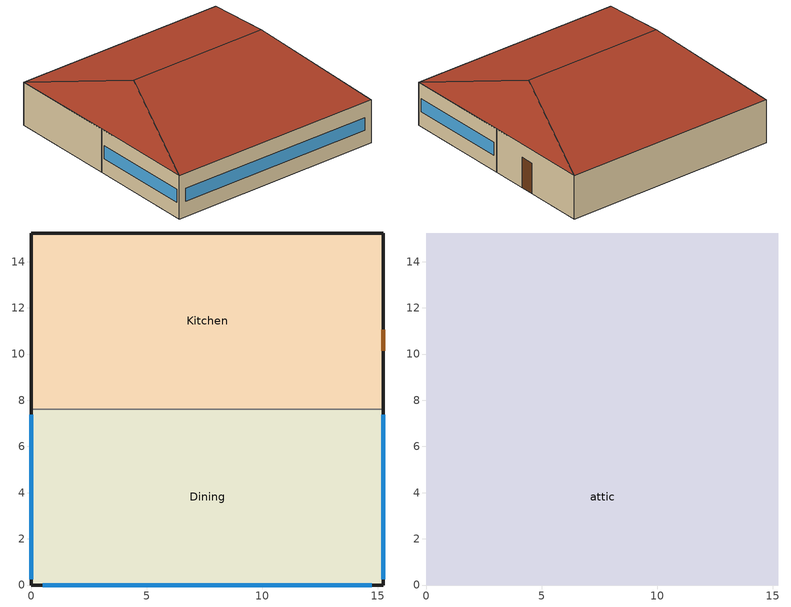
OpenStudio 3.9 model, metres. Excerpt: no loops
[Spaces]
Dining
 floor ground (Foundation F 0.9W/m*K Perim 30.49m Area 116.17m2): 15.24,7.62 15.24,0 0,0 0,7.62 z0
 wall outside: 0,7.62 0,0 15.24,0 15.24,7.62 z0:3.05
 wall to Kitchen: 15.24,7.62 0,7.62 z0:3.05
 window: 0.51,0 14.73,0 / 0,7.37 0,0.25 / 15.24,0.25 15.24,7.37 z1.07:1.98
Kitchen
 floor ground (Foundation F 0.9W/m*K Perim 30.49m Area 116.17m2): 15.24,15.24 15.24,7.62 0,7.62 0,15.24 z0
 wall outside: 15.24,7.62 15.24,15.24 0,15.24 0,7.62 z0:3.05
 door: 15.24,10.15 15.24,11.06 z0:2.13
attic
 floor to Dining: 15.24,7.62 15.24,0 0,0 0,7.62 z3.05
 floor to Kitchen: 15.24,15.24 15.24,7.62 0,7.62 0,15.24 z3.05
 roof outside: 12.7,7.62,5.59 15.24,15.24,3.05 0,15.24,3.05 2.54,7.62,5.59; 12.7,7.62,5.59 15.24,0,3.05 15.24,15.24,3.05; 2.54,7.62,5.59 0,15.24,3.05 0,0,3.05; 2.54,7.62,5.59 0,0,3.05 15.24,0,3.05 12.7,7.62,5.59
[Site]
New York-John F Kennedy Intl AP_NY_USA: Latitude {deg}=40.65; Longitude {deg}=-73.8; Time Zone {hr}=-5; Elevation {m}=5; Terrain=City
[Building]
-QuickServiceRestaurant-ASHRAE 169-2013-4A created: 2026-10-09 19:31:45 +0000: North Axis {deg}=0; Default Construction Set=90.1-2013 - QckSrvRest - ASHRAE 169-2013-4A; Standards Number of Stories=1; Standards Number of Above Ground Stories=1; Standards Building Type=QuickServiceRestaurant
[SizingPeriod:DesignDay] Barometric Pressure {Pa}=101241; Rain Indicator=No; Snow Indicator=No; Day of Month=21; Daylight Saving Time Indicator=No; Humidity Condition Type=Wetbulb; Dry-Bulb Temperature Range Modifier Type=DefaultMultipliers
Name | Maximum Dry-Bulb Temperature {C} | Daily Dry-Bulb Temperature Range {deltaC} | Wind Speed {m/s} | Wind Direction {deg} | Month | Day Type | Wetbulb or DewPoint at Maximum Dry-Bulb {C} | Solar Model Indicator | ASHRAE Clear Sky Optical Depth for Beam Irradiance | ASHRAE Clear Sky Optical Depth for Diffuse Irradiance | Sky Clearness
New.York-John.F.Kennedy.Intl.AP_NY_USA Ann Clg .4% Condns DB=>MWB | 32.1 | 7.4 | 5.6 | 230 | 7 | SummerDesignDay | 23.1 | ASHRAETau | 0.541 | 1.8
New.York-John.F.Kennedy.Intl.AP_NY_USA Ann Clg .4% Condns WB=>MDB | 29.1 | 7.4 | 5.6 | 230 | 7 | SummerDesignDay | 25 | ASHRAETau | 0.541 | 1.8
New.York-John.F.Kennedy.Intl.AP_NY_USA Ann Htg 99.6% Condns DB | -10.7 | 0 | 7.5 | 320 | 1 | WinterDesignDay | -10.7 | ASHRAEClearSky |  |  | 0
[ClimateZones]
Climate Zone Institution Name 1=ASHRAE; Climate Zone Document Name 1=ANSI/ASHRAE Standard 169; Climate Zone Document Year 1=2006; Climate Zone Value 1=4A
[Site:WaterMainsTemperature]
Calculation Method=Correlation; Annual Average Outdoor Air Temperature {C}=12.4667; Maximum Difference In Monthly Average Outdoor Air Temperatures {deltaC}=25.2
[Site:GroundTemperature:Shallow]
6, 2.1, 1.1, 2, 7.2, 13.1, 18.7, 22.7, 23.9, 22, 17.5, 11.7
[Site:GroundTemperature:Deep]
11.8, 9, 7.2, 6.7, 7.7, 10.1, 13, 15.9, 17.8, 18.2, 17.1, 14.8
[Site:GroundTemperature:FCfactorMethod]
January Ground Temperature {C}=14; February Ground Temperature {C}=7.3; March Ground Temperature {C}=3.3; April Ground Temperature {C}=1.2; May Ground Temperature {C}=-0.2; June Ground Temperature {C}=5.6; July Ground Temperature {C}=10.9; August Ground Temperature {C}=16.1; September Ground Temperature {C}=21.7; October Ground Temperature {C}=25; November Ground Temperature {C}=24.8; December Ground Temperature {C}=19.9
[Material:NoMass] Thermal Absorptance=0.9; Solar Absorptance=0.7
Name | Roughness | Thermal Resistance {m2-K/W} | Visible Absorptance
CP02 CARPET PAD | VeryRough | 0.21648 | 0.8
Typical Insulation R-14.97 | Smooth | 2.63723 | 0.7
Typical Carpet Pad | Smooth | 0.21648 | 0.8
Typical Insulation R-13.45 | Smooth | 2.368 | 0.7
Typical Insulation R-45.98; Typical Insulation R-45.98 1 | Smooth | 8.09839 | 0.7
Typical Insulation R-1.15 | Smooth | 0.202509 | 0.7
Typical Insulation R-1.15 1 | Smooth | 0.202527 | 0.7
[Material]
Name | Roughness | Thickness {m} | Conductivity {W/m-K} | Density {kg/m3} | Specific Heat {J/kg-K} | Thermal Absorptance | Solar Absorptance | Visible Absorptance
100mm Normalweight concrete floor | MediumSmooth | 0.1016 | 2.31 | 2322 | 832
G01 13mm gypsum board | Smooth | 0.0127 | 0.16 | 800 | 1090 | 0.9 | 0.7 | 0.5
4 in. Normalweight Concrete Floor | MediumRough | 0.1016 | 2.31 | 2322 | 832 | 0.9 | 0.7 | 0.7
25mm Stucco | Smooth | 0.0254 | 0.72 | 1856 | 840 | 0.9 | 0.7 | 0.7
5/8 in. Gypsum Board | MediumSmooth | 0.0159 | 0.16 | 800 | 1090 | 0.9 | 0.7 | 0.7
8 in. Normalweight Concrete Floor | MediumRough | 0.2032 | 2.31 | 2322 | 832 | 0.9 | 0.7 | 0.7
8 in. Concrete Block Basement Wall | MediumRough | 0.2032 | 1.326 | 1842 | 912 | 0.9 | 0.7 | 0.7
F08 Metal surface | Smooth | 0.0008 | 45.28 | 7824 | 500 | 0.9 | 0.7 | 0.7
G05 25mm wood | MediumSmooth | 0.0254 | 0.15 | 608 | 1630 | 0.9 | 0.5 | 0.5
5/8 in. Plywood | Smooth | 0.0159 | 0.12 | 544 | 1210 | 0.9 | 0.7 | 0.7
Asphalt Shingles | VeryRough | 0.0032 | 0.04 | 1120 | 1260 | 0.9 | 0.7 | 0.7
Std Wood 6inch | MediumSmooth | 0.15 | 0.12 | 540 | 1210 | 0.9 | 0.7 | 0.7
[Construction:FfactorGroundFloor]
Foundation F 0.9W/m*K Perim 30.49m Area 116.17m2: F-Factor {W/m-K}=0.899982; Area {m2}=116.171; PerimeterExposed {m}=30.4856
[DefaultConstructionSet]
Name | Default Exterior Surface Constructions | Default Interior Surface Constructions | Default Ground Contact Surface Constructions | Default Exterior SubSurface Constructions | Default Interior SubSurface Constructions | Interior Partition Construction
90.1-2013 - QckSrvRest - ASHRAE 169-2013-4A | Default Surface Constructions 1 | Default Surface Constructions 2 | Default Surface Constructions 3 | Default Sub Surface Constructions 1 | Default Sub Surface Constructions 2 | Typical Interior Partition
90.1-2013 -  - Attic - ASHRAE 169-2013-4A | Default Surface Constructions 4 | Default Surface Constructions 5 | Default Surface Constructions 6 | Default Sub Surface Constructions 3 | Default Sub Surface Constructions 4
[DefaultSurfaceConstructions]
Name | Floor Construction | Wall Construction | Roof Ceiling Construction
Default Surface Constructions 1 | Typical Insulated Exterior Mass Floor R-17.54 | Typical Insulated Wood Framed Exterior Wall R-15.63 | Typical Wood Joist Attic Floor R-47.62
Default Surface Constructions 2 | Typical Interior Floor | Typical Interior Wall | Typical Interior Ceiling
Default Surface Constructions 3 | Typical Insulated Carpeted 8in Slab Floor | Typical Insulated Basement Mass Wall
Default Surface Constructions 4 | Typical Attic Soffit |  | Typical Uninsulated Wood Joist Attic Roof
Default Surface Constructions 5 | Typical Wood Joist Attic Floor R-47.62 1
Default Surface Constructions 6
[Construction]
Typical Insulated Exterior Mass Floor R-17.54: Typical Insulation R-14.97, 4 in. Normalweight Concrete Floor, Typical Carpet Pad
Typical Insulated Wood Framed Exterior Wall R-15.63: 25mm Stucco, 5/8 in. Gypsum Board, Typical Insulation R-13.45, 5/8 in. Gypsum Board
Typical Wood Joist Attic Floor R-47.62: 5/8 in. Gypsum Board, Typical Insulation R-45.98
Typical Interior Floor: 100mm Normalweight concrete floor, CP02 CARPET PAD
Typical Interior Wall: G01 13mm gypsum board, G01 13mm gypsum board
Typical Interior Ceiling: CP02 CARPET PAD, 100mm Normalweight concrete floor
Typical Insulated Carpeted 8in Slab Floor: 8 in. Normalweight Concrete Floor, Typical Carpet Pad
Typical Insulated Basement Mass Wall: 8 in. Concrete Block Basement Wall
U 0.42 SHGC 0.4 Simple Glazing: U 0.42 SHGC 0.4 Simple Glazing
U 0.5 SHGC 0.4 Simple Glazing: U 0.5 SHGC 0.4 Simple Glazing
Typical Insulated Metal Door R-2.0: F08 Metal surface, Typical Insulation R-1.15
U 0.77 SHGC 0.4 Simple Glazing: U 0.77 SHGC 0.4 Simple Glazing
Typical Overhead Door R-2.0: Typical Insulation R-1.15 1
Typical Interior Window: Clear 3mm
Typical Interior Door; Typical Interior Partition: G05 25mm wood
Typical Attic Soffit: 5/8 in. Plywood
Typical Uninsulated Wood Joist Attic Roof: Asphalt Shingles, 5/8 in. Plywood
Typical Wood Joist Attic Floor R-47.62 1: 5/8 in. Gypsum Board, Typical Insulation R-45.98 1
InteriorFurnishings: Std Wood 6inch
[DefaultSubSurfaceConstructions]
Name | Fixed Window Construction | Operable Window Construction | Door Construction | Glass Door Construction | Overhead Door Construction | Skylight Construction | Tubular Daylight Dome Construction | Tubular Daylight Diffuser Construction
Default Sub Surface Constructions 1 | U 0.42 SHGC 0.4 Simple Glazing | U 0.5 SHGC 0.4 Simple Glazing | Typical Insulated Metal Door R-2.0 | U 0.77 SHGC 0.4 Simple Glazing | Typical Overhead Door R-2.0 | U 0.5 SHGC 0.4 Simple Glazing | Typical Interior Window | Typical Interior Window
Default Sub Surface Constructions 2 | Typical Interior Window | Typical Interior Window | Typical Interior Door
Default Sub Surface Constructions 3; Default Sub Surface Constructions 4
[WindowMaterial:SimpleGlazingSystem] Solar Heat Gain Coefficient=0.4; Visible Transmittance=0.81
Name | U-Factor {W/m2-K}
U 0.42 SHGC 0.4 Simple Glazing | 2.38487
U 0.5 SHGC 0.4 Simple Glazing | 2.83913
U 0.77 SHGC 0.4 Simple Glazing | 4.37226
[WindowMaterial:Glazing]
Clear 3mm: Optical Data Type=SpectralAverage; Thickness {m}=0.003; Solar Transmittance at Normal Incidence=0.837; Front Side Solar Reflectance at Normal Incidence=0.075; Back Side Solar Reflectance at Normal Incidence=0.075; Visible Transmittance at Normal Incidence=0.898; Front Side Visible Reflectance at Normal Incidence=0.081; Back Side Visible Reflectance at Normal Incidence=0.081; Infrared Transmittance at Normal Incidence=0; Front Side Infrared Hemispherical Emissivity=0.84; Back Side Infrared Hemispherical Emissivity=0.84; Conductivity {W/m-K}=0.9; Dirt Correction Factor for Solar and Visible Transmittance=1; Solar Diffusing=No
[Space]
Name | Space Type | Building Story | Thermal Zone | Part of Total Floor Area
Dining | QuickServiceRestaurant Dining | Building Story 1 | Dining ZN | Yes
Kitchen | QuickServiceRestaurant Kitchen | Building Story 1 | Kitchen ZN | Yes
attic | QuickServiceRestaurant Attic | Building Story 2 | attic ZN | No
[BuildingStory]
Name | Nominal Z Coordinate {m}
Building Story 1 | 0
Building Story 2 | 3.0488
[SpaceType] Standards Building Type=QuickServiceRestaurant
Name | Default Schedule Set | Design Specification Outdoor Air Object | Standards Space Type | Default Construction Set
QuickServiceRestaurant Dining | QuickServiceRestaurant Dining Schedule Set | QuickServiceRestaurant Dining Ventilation | Dining
QuickServiceRestaurant Kitchen | QuickServiceRestaurant Kitchen Schedule Set | QuickServiceRestaurant Kitchen Ventilation | Kitchen
QuickServiceRestaurant Attic | QuickServiceRestaurant Attic Schedule Set | QuickServiceRestaurant Attic Ventilation | Attic | 90.1-2013 -  - Attic - ASHRAE 169-2013-4A
[DesignSpecification:OutdoorAir]
Name | Outdoor Air Flow per Person {m3/s-person} | Outdoor Air Flow per Floor Area {m3/s-m2} | Outdoor Air Flow Air Changes per Hour {1/hr} | Outdoor Air Method | Outdoor Air Flow Rate {m3/s}
QuickServiceRestaurant Attic Ventilation | 0 | 0 | 0
QuickServiceRestaurant Dining Ventilation | 0.00353961 | 0.0009144 |  | Sum
QuickServiceRestaurant Kitchen Ventilation | 0 | 0 |  | Sum | 1.14136
[DefaultScheduleSet]
Name | Number of People Schedule | People Activity Level Schedule | Lighting Schedule | Electric Equipment Schedule | Gas Equipment Schedule
QuickServiceRestaurant Attic Schedule Set
QuickServiceRestaurant Dining Schedule Set | RestaurantFastFood BLDG_OCC_SCH | RestaurantFastFood ACTIVITY_SCH | RestaurantFastFood BLDG_LIGHT_DINING_SCH_2013 | RestaurantFastFood BLDG_EQUIP_SCH
QuickServiceRestaurant Kitchen Schedule Set | RestaurantFastFood BLDG_OCC_SCH | RestaurantFastFood ACTIVITY_SCH | RestaurantFastFood BLDG_LIGHT_KITCHEN_SCH_2010_2013 | RestaurantFastFood BLDG_EQUIP_SCH | RestaurantFastFood FF_GAS_EQUIP_SCH
[ThermostatSetpoint:DualSetpoint]
Name | Heating Setpoint Temperature Schedule | Cooling Setpoint Temperature Schedule
QuickServiceRestaurant Attic Thermostat 1
QuickServiceRestaurant Dining Thermostat 1 | RestaurantFastFood HTGSETP_SCH_NO_OPTIMUM | RestaurantFastFood CLGSETP_SCH_NO_OPTIMUM
QuickServiceRestaurant Kitchen Thermostat 1 | RestaurantFastFood HTGSETP_KITCHEN_SCH_NO_OPTIMUM | RestaurantFastFood CLGSETP_KITCHEN_SCH_NO_OPTIMUM
[People:Definition] Number of People Calculation Method=People/Area; Fraction Radiant=0.3; Thermal Comfort Model Type 1=AdaptiveASH55
Name | People per Space Floor Area {person/m2}
QuickServiceRestaurant Dining People Definition | 0.753474
QuickServiceRestaurant Kitchen People Definition | 0.0538196
[People] Work Efficiency Schedule=Work Efficiency Schedule; Clothing Insulation Schedule=Clothing Schedule; Air Velocity Schedule=Air Velocity Schedule; Multiplier=1
Name | People Definition | Space or SpaceType
QuickServiceRestaurant Dining People | QuickServiceRestaurant Dining People Definition | QuickServiceRestaurant Dining
QuickServiceRestaurant Kitchen People | QuickServiceRestaurant Kitchen People Definition | QuickServiceRestaurant Kitchen
[Lights:Definition] Design Level Calculation Method=Watts/Area; Fraction Visible=0.2; Return Air Fraction=0
Name | Watts per Space Floor Area {W/m2} | Fraction Radiant
QuickServiceRestaurant Dining Lights Definition | 9.57988 | 0.37
QuickServiceRestaurant Kitchen Lights Definition | 13.0243 | 0.7
[Lights] Fraction Replaceable=1
Name | Lights Definition | Space or SpaceType
QuickServiceRestaurant Dining Lights | QuickServiceRestaurant Dining Lights Definition | QuickServiceRestaurant Dining
QuickServiceRestaurant Kitchen Lights | QuickServiceRestaurant Kitchen Lights Definition | QuickServiceRestaurant Kitchen
[ElectricEquipment:Definition]
Name | Design Level Calculation Method | Watts per Space Floor Area {W/m2} | Fraction Latent | Fraction Radiant | Fraction Lost | Design Level {W}
QuickServiceRestaurant Dining Elec Equip Definition | Watts/Area | 116.788 | 0.25 | 0.3 | 0
QuickServiceRestaurant Kitchen Elec Equip Definition | Watts/Area | 270.885 | 0.25 | 0.3 | 0.3
Kitchen Electric Equipment Definition1 | EquipmentLevel |  | 0 | 0.25 | 0 | 457.5
Kitchen Electric Equipment Definition2 | EquipmentLevel |  | 0 | 0.25 | 0 | 570
[ElectricEquipment]
Name | Electric Equipment Definition | Space or SpaceType | Schedule
QuickServiceRestaurant Dining Elec Equip | QuickServiceRestaurant Dining Elec Equip Definition | QuickServiceRestaurant Dining
QuickServiceRestaurant Kitchen Elec Equip | QuickServiceRestaurant Kitchen Elec Equip Definition | QuickServiceRestaurant Kitchen
Kitchen_Reach-in-Freezer | Kitchen Electric Equipment Definition1 | QuickServiceRestaurant Kitchen | RestaurantFastFood ALWAYS_ON
Kitchen_Reach-in-Refrigerator | Kitchen Electric Equipment Definition2 | QuickServiceRestaurant Kitchen | RestaurantFastFood ALWAYS_ON
[GasEquipment:Definition]
QuickServiceRestaurant Kitchen Gas Equip Definition: Design Level Calculation Method=Watts/Area; Watts per Space Floor Area {W/m2}=791.361; Fraction Latent=0.1; Fraction Radiant=0.2; Fraction Lost=0.7
[GasEquipment]
QuickServiceRestaurant Kitchen Gas Equip: Gas Equipment Definition=QuickServiceRestaurant Kitchen Gas Equip Definition; Space or SpaceType=QuickServiceRestaurant Kitchen
[SpaceInfiltration:DesignFlowRate]
Name | Space or SpaceType | Schedule | Design Flow Rate Calculation Method | Flow per Exterior Surface Area {m3/s-m2} | Constant Term Coefficient | Temperature Term Coefficient | Velocity Term Coefficient | Velocity Squared Term Coefficient | Design Flow Rate {m3/s}
attic HVAC On Infiltration | attic | Infiltration HVAC On Schedule | Flow/ExteriorArea | 0.000570329 | 0.0051 | 0.0059 | 0 | 0.0368
attic HVAC Off Infiltration | attic | Infiltration HVAC Off Schedule | Flow/ExteriorArea | 0.000570329 | 0 | 0.01 | 0 | 0.0441
Kitchen HVAC On Infiltration | Kitchen | Infiltration HVAC On Schedule | Flow/ExteriorArea | 0.000570329 | 0.0051 | 0.0059 | 0 | 0.0368
Kitchen HVAC Off Infiltration | Kitchen | Infiltration HVAC Off Schedule | Flow/ExteriorArea | 0.000570329 | 0 | 0.01 | 0 | 0.0441
Dining HVAC On Infiltration | Dining | Infiltration HVAC On Schedule | Flow/ExteriorArea | 0.000570329 | 0.0051 | 0.0059 | 0 | 0.0368
Dining HVAC Off Infiltration | Dining | Infiltration HVAC Off Schedule | Flow/ExteriorArea | 0.000570329 | 0 | 0.01 | 0 | 0.0441
Dining door Infiltration | Dining | RestaurantFastFood VESTIBULE_DOOR_INFIL_SCH | Flow/Space |  |  |  |  |  | 0.583798
Space Infiltration Design Flow Rate 2 | attic | Always On | Flow/Space |  |  |  |  |  | 0.0729
[ThermalZone] Use Ideal Air Loads=No
Name | Thermostat | Primary Daylighting Control | Fraction of Zone Controlled by Primary Daylighting Control | Secondary Daylighting Control | Fraction of Zone Controlled by Secondary Daylighting Control
attic ZN | QuickServiceRestaurant Attic Thermostat 1
Dining ZN | QuickServiceRestaurant Dining Thermostat 1 | Dining Daylt Sensor 1 | 0.452 | Dining Daylt Sensor 2 | 0.317
Kitchen ZN | QuickServiceRestaurant Kitchen Thermostat 1
[Sizing:Zone]
attic ZN: Zone Cooling Design Supply Air Temperature Input Method=SupplyAirTemperature; Zone Cooling Design Supply Air Temperature {C}=14; Zone Cooling Design Supply Air Temperature Difference {deltaC}=11.11; Zone Heating Design Supply Air Temperature Input Method=SupplyAirTemperature; Zone Heating Design Supply Air Temperature {C}=40; Zone Heating Design Supply Air Temperature Difference {deltaC}=11.11; Zone Cooling Design Supply Air Humidity Ratio {kg-H2O/kg-air}=0.0085; Zone Heating Design Supply Air Humidity Ratio {kg-H2O/kg-air}=0.008; Cooling Design Air Flow Method=DesignDay; Heating Design Air Flow Method=DesignDay; Account for Dedicated Outdoor Air System=No; Dedicated Outdoor Air System Control Strategy=NeutralSupplyAir; Dedicated Outdoor Air Low Setpoint Temperature for Design {C}=autosize; Dedicated Outdoor Air High Setpoint Temperature for Design {C}=autosize; Zone Load Sizing Method=Sensible Load Only No Latent Load; Zone Latent Cooling Design Supply Air Humidity Ratio Input Method=HumidityRatioDifference; Zone Cooling Design Supply Air Humidity Ratio Difference {kgWater/kgDryAir}=0.005; Zone Latent Heating Design Supply Air Humidity Ratio Input Method=HumidityRatioDifference; Zone Humidification Design Supply Air Humidity Ratio Difference {kgWater/kgDryAir}=0.005; Sizing Option=Coincident
[AvailabilityManager:NightCycle] Applicability Schedule=Always On Discrete; Control Type=CycleOnAny; Thermostat Tolerance {deltaC}=1; Cycling Run Time {s}=1800
Availability Manager Night Cycle 1; Availability Manager Night Cycle 2
[Refrigeration:Compressor] Refrigeration Compressor Power Curve=New_Low_Temp_Comp_Pwr_Curve; Refrigeration Compressor Capacity Curve=New_Low_Temp_Comp_Cap_Curve; Rated Return Gas Temperature {C}=18.3; Rated Subcooling {deltaC}=0
Refrigeration Compressor 1; Refrigeration Compressor 2; Refrigeration Compressor 3; Refrigeration Compressor 4; Refrigeration Compressor 5; Refrigeration Compressor 6; Refrigeration Compressor 7; Refrigeration Compressor 8; Refrigeration Compressor 9; Refrigeration Compressor 10; Refrigeration Compressor 11; Refrigeration Compressor 12; Refrigeration Compressor 13; Refrigeration Compressor 14; Refrigeration Compressor 15; Refrigeration Compressor 16; Refrigeration Compressor 17; Refrigeration Compressor 18; Refrigeration Compressor 19; Refrigeration Compressor 20
[ZoneMixing]
Zone Mixing 1: Zone or Space=Kitchen ZN; Schedule=RestaurantFastFood Hours_of_operation; Design Flow Rate Calculation Method=Flow/Zone; Design Flow Rate {m3/s}=0.416067; Source Zone or Space=Dining ZN; Delta Temperature {deltaC}=0
[InternalMass:Definition]
Internal Mass Definition 1: Construction=InteriorFurnishings; Design Level Calculation Method=SurfaceArea/Area; Surface Area per Space Floor Area=2
[InternalMass] Internal Mass Definition=Internal Mass Definition 1; Multiplier=1
Name | Space or SpaceType
attic Mass | attic
Kitchen Mass | Kitchen
Dining Mass | Dining
[Exterior:Lights:Definition]
Name | Design Level {W}
Occ Sensing Exterior Lights Def | 1034.1
NonDimming Exterior Lights Def | 122.81
[Exterior:Lights] Control Option=AstronomicalClock
Name | Exterior Lights Definition | Schedule
Occ Sensing Exterior Lights Def | Occ Sensing Exterior Lights Def | RestaurantFastFood Exterior_lighting_schedule_b
NonDimming Exterior Lights Def | NonDimming Exterior Lights Def | RestaurantFastFood Exterior_lighting_schedule_a
[HeatExchanger:AirToAir:SensibleAndLatent]
Kitchen ZN PSZ-AC ERV: Availability Schedule=Always On Discrete; Nominal Supply Air Flow Rate {m3/s}=autosize; Sensible Effectiveness at 100% Heating Air Flow=0.7; Latent Effectiveness at 100% Heating Air Flow=0.6; Sensible Effectiveness at 100% Cooling Air Flow=0.75; Latent Effectiveness at 100% Cooling Air Flow=0.6; Nominal Electric Power {W}=868.926; Supply Air Outlet Temperature Control=Yes; Heat Exchanger Type=Rotary; Frost Control Type=ExhaustOnly; Threshold Temperature {C}=-23.3; Initial Defrost Time Fraction=0.167; Rate of Defrost Time Fraction Increase {1/K}=1.44; Economizer Lockout=Yes; Sensible Effectiveness of Heating Air Flow Curve=Kitchen ZN PSZ-AC ERV_SensHeatEff; Latent Effectiveness of Heating Air Flow Curve=Kitchen ZN PSZ-AC ERV_LatHeatEff; Sensible Effectiveness of Cooling Air Flow Curve=Kitchen ZN PSZ-AC ERV_SensCoolEff; Latent Effectiveness of Cooling Air Flow Curve=Kitchen ZN PSZ-AC ERV_LatCoolEff
[SetpointManager:OutdoorAirPretreat]
Setpoint Manager Outdoor Air Pretreat 1: Minimum Setpoint Temperature {C}=-99; Maximum Setpoint Temperature {C}=99; Minimum Setpoint Humidity Ratio {kgWater/kgDryAir}=1e-05; Maximum Setpoint Humidity Ratio {kgWater/kgDryAir}=1; Setpoint Node or NodeList=Kitchen ZN PSZ-AC ERV Primary Outlet Air Node
[Daylighting:Control] Space=Dining; Position X-Coordinate {m}=7.6215; Position Z-Coordinate {m}=0.762; Illuminance Setpoint {lux}=215; Lighting Control Type=Stepped; Minimum Input Power Fraction for Continuous Dimming Control=0.3; Minimum Light Output Fraction for Continuous Dimming Control=0.2; Number of Stepped Control Steps=3; Probability Lighting will be Reset When Needed in Manual Stepped Control=1; Maximum Allowable Discomfort Glare Index=22
Name | Position Y-Coordinate {m}
Dining Daylt Sensor 1 | 1.307922
Dining Daylt Sensor 2 | 2.635661
[Schedule:Constant]
Always On Discrete: Value=1
[Schedule:Ruleset]
Name | Default Day Schedule | Summer Design Day Schedule | Winter Design Day Schedule
Clothing Schedule | Clothing Schedule Default Winter Clothes
Air Velocity Schedule | Air Velocity Schedule Default
Work Efficiency Schedule | Work Efficiency Schedule Default
RestaurantFastFood BLDG_OCC_SCH | RestaurantFastFood BLDG_OCC_SCH Default | RestaurantFastFood BLDG_OCC_SCH Summer Design Day | RestaurantFastFood BLDG_OCC_SCH Winter Design Day
RestaurantFastFood ACTIVITY_SCH | RestaurantFastFood ACTIVITY_SCH Default | RestaurantFastFood ACTIVITY_SCH Summer Design Day | RestaurantFastFood ACTIVITY_SCH Winter Design Day
RestaurantFastFood BLDG_LIGHT_DINING_SCH_2013 | RestaurantFastFood BLDG_LIGHT_DINING_SCH_2013 Default | RestaurantFastFood BLDG_LIGHT_DINING_SCH_2013 Summer Design Day | RestaurantFastFood BLDG_LIGHT_DINING_SCH_2013 Winter Design Day
RestaurantFastFood BLDG_EQUIP_SCH | RestaurantFastFood BLDG_EQUIP_SCH Default | RestaurantFastFood BLDG_EQUIP_SCH Summer Design Day | RestaurantFastFood BLDG_EQUIP_SCH Winter Design Day
RestaurantFastFood HTGSETP_SCH_NO_OPTIMUM | RestaurantFastFood HTGSETP_SCH_NO_OPTIMUM Default | RestaurantFastFood HTGSETP_SCH_NO_OPTIMUM Summer Design Day | RestaurantFastFood HTGSETP_SCH_NO_OPTIMUM Winter Design Day
RestaurantFastFood CLGSETP_SCH_NO_OPTIMUM | RestaurantFastFood CLGSETP_SCH_NO_OPTIMUM Default | RestaurantFastFood CLGSETP_SCH_NO_OPTIMUM Summer Design Day | RestaurantFastFood CLGSETP_SCH_NO_OPTIMUM Winter Design Day
RestaurantFastFood BLDG_LIGHT_KITCHEN_SCH_2010_2013 | RestaurantFastFood BLDG_LIGHT_KITCHEN_SCH_2010_2013 Default | RestaurantFastFood BLDG_LIGHT_KITCHEN_SCH_2010_2013 Summer Design Day | RestaurantFastFood BLDG_LIGHT_KITCHEN_SCH_2010_2013 Winter Design Day
RestaurantFastFood FF_GAS_EQUIP_SCH | RestaurantFastFood FF_GAS_EQUIP_SCH Default | RestaurantFastFood FF_GAS_EQUIP_SCH Summer Design Day | RestaurantFastFood FF_GAS_EQUIP_SCH Winter Design Day
RestaurantFastFood HTGSETP_KITCHEN_SCH_NO_OPTIMUM | RestaurantFastFood HTGSETP_KITCHEN_SCH_NO_OPTIMUM Default | RestaurantFastFood HTGSETP_KITCHEN_SCH_NO_OPTIMUM Summer Design Day | RestaurantFastFood HTGSETP_KITCHEN_SCH_NO_OPTIMUM Winter Design Day
RestaurantFastFood CLGSETP_KITCHEN_SCH_NO_OPTIMUM | RestaurantFastFood CLGSETP_KITCHEN_SCH_NO_OPTIMUM Default | RestaurantFastFood CLGSETP_KITCHEN_SCH_NO_OPTIMUM Summer Design Day | RestaurantFastFood CLGSETP_KITCHEN_SCH_NO_OPTIMUM Winter Design Day
RestaurantFastFood Hours_of_operation | RestaurantFastFood Hours_of_operation Default | RestaurantFastFood Hours_of_operation Summer Design Day | RestaurantFastFood Hours_of_operation Winter Design Day
RestaurantFastFood ALWAYS_ON | RestaurantFastFood ALWAYS_ON Default | RestaurantFastFood ALWAYS_ON Summer Design Day | RestaurantFastFood ALWAYS_ON Winter Design Day
RestaurantFastFood VESTIBULE_DOOR_INFIL_SCH | RestaurantFastFood VESTIBULE_DOOR_INFIL_SCH Default | RestaurantFastFood VESTIBULE_DOOR_INFIL_SCH Summer Design Day | RestaurantFastFood VESTIBULE_DOOR_INFIL_SCH Winter Design Day
Always On | Always On Default
RestaurantFastFood Exterior_lighting_schedule_b | RestaurantFastFood Exterior_lighting_schedule_b Default | RestaurantFastFood Exterior_lighting_schedule_b Summer Design Day | RestaurantFastFood Exterior_lighting_schedule_b Winter Design Day
RestaurantFastFood Exterior_lighting_schedule_a | RestaurantFastFood Exterior_lighting_schedule_a Default | RestaurantFastFood Exterior_lighting_schedule_a Summer Design Day | RestaurantFastFood Exterior_lighting_schedule_a Winter Design Day
Infiltration HVAC On Schedule | RestaurantFastFood HVACOperationSchd Default 1 | RestaurantFastFood HVACOperationSchd Summer Design Day 1 | RestaurantFastFood HVACOperationSchd Winter Design Day 1
Infiltration HVAC Off Schedule | RestaurantFastFood HVACOperationSchd Default inverted | RestaurantFastFood HVACOperationSchd Summer Design Day inverted 1 | RestaurantFastFood HVACOperationSchd Winter Design Day inverted 1
[Schedule:Day]
Clothing Schedule Default Winter Clothes: 24, 0, 1
Clothing Schedule Summer Clothes: 24, 0, 0.5
Air Velocity Schedule Default: 24, 0, 0.2
Work Efficiency Schedule Default: 24, 0, 0
RestaurantFastFood BLDG_OCC_SCH Default: No, 1, 0, 0.05, 6, 0, 0, 7, 0, 0.05, 9, 0, 0.5, 11, 0, 0.2, 12, 0, 0.3, 14, 0, 0.5, 15, 0, 0.3, 16, 0, 0.2, 17, 0, 0.25, 18, 0, 0.35, 19, 0, 0.55, 20, 0, 0.65, 21, 0, 0.7, 22, 0, 0.35, 24, 0, 0.2
RestaurantFastFood BLDG_OCC_SCH Sat Day: No, 1, 0, 0.05, 6, 0, 0, 7, 0, 0.05, 9, 0, 0.5, 10, 0, 0.4, 11, 0, 0.2, 12, 0, 0.45, 14, 0, 0.5, 15, 0, 0.35, 18, 0, 0.3, 19, 0, 0.7, 20, 0, 0.9, 21, 0, 0.7, 22, 0, 0.65, 23, 0, 0.55, 24, 0, 0.35
RestaurantFastFood BLDG_OCC_SCH Summer Design Day; RestaurantFastFood BLDG_LIGHT_DINING_SCH_2013 Summer Design Day; RestaurantFastFood BLDG_LIGHT_KITCHEN_SCH_2010_2013 Summer Design Day; RestaurantFastFood ALWAYS_ON Default; RestaurantFastFood ALWAYS_ON Winter Design Day; RestaurantFastFood ALWAYS_ON Summer Design Day; RestaurantFastFood VESTIBULE_DOOR_INFIL_SCH Summer Design Day; Always On Default: No, 24, 0, 1
RestaurantFastFood BLDG_OCC_SCH Wkdy Day: No, 1, 0, 0.05, 5, 0, 0, 6, 0, 0.05, 7, 0, 0.1, 10, 0, 0.4, 11, 0, 0.2, 12, 0, 0.5, 13, 0, 0.8, 14, 0, 0.7, 15, 0, 0.4, 16, 0, 0.2, 17, 0, 0.25, 18, 0, 0.5, 21, 0, 0.8, 22, 0, 0.5, 23, 0, 0.35, 24, 0, 0.2
RestaurantFastFood BLDG_OCC_SCH Winter Design Day; RestaurantFastFood BLDG_LIGHT_DINING_SCH_2013 Winter Design Day; RestaurantFastFood BLDG_EQUIP_SCH Winter Design Day; RestaurantFastFood BLDG_LIGHT_KITCHEN_SCH_2010_2013 Winter Design Day; RestaurantFastFood FF_GAS_EQUIP_SCH Winter Design Day; RestaurantFastFood VESTIBULE_DOOR_INFIL_SCH Winter Design Day: No, 24, 0, 0
RestaurantFastFood ACTIVITY_SCH Default; RestaurantFastFood ACTIVITY_SCH Winter Design Day; RestaurantFastFood ACTIVITY_SCH Summer Design Day: No, 24, 0, 120
RestaurantFastFood BLDG_LIGHT_DINING_SCH_2013 Default: No, 1, 0, 0.1865, 6, 0, 0.15, 8, 0, 0.2797, 10, 0, 0.4662, 16, 0, 0.6527, 22, 0, 0.5594, 23, 0, 0.4662, 24, 0, 0.2797
RestaurantFastFood BLDG_LIGHT_DINING_SCH_2013 Sat Day: No, 1, 0, 0.1865, 6, 0, 0.15, 8, 0, 0.2797, 10, 0, 0.5594, 17, 0, 0.7459, 22, 0, 0.8391, 23, 0, 0.4662, 24, 0, 0.2797
RestaurantFastFood BLDG_LIGHT_DINING_SCH_2013 Wkdy Day: No, 1, 0, 0.1399, 5, 0, 0.15, 6, 0, 0.1865, 8, 0, 0.373, 10, 0, 0.5594, 22, 0, 0.8391, 23, 0, 0.4662, 24, 0, 0.2797
RestaurantFastFood BLDG_EQUIP_SCH Default; RestaurantFastFood BLDG_EQUIP_SCH Default|Sat|Wkdy Day; RestaurantFastFood FF_GAS_EQUIP_SCH Default; RestaurantFastFood FF_GAS_EQUIP_SCH Default|Sat|Wkdy Day: No, 1, 0, 0.03, 2, 0, 0.02, 3, 0, 0.03, 4, 0, 0.02, 5, 0, 0.05, 6, 0, 0.12, 7, 0, 0.13, 8, 0, 0.15, 9, 0, 0.18, 10, 0, 0.21, 11, 0, 0.26, 12, 0, 0.29, 13, 0, 0.27, 14, 0, 0.25, 16, 0, 0.23, 18, 0, 0.26, 19, 0, 0.24, 20, 0, 0.22, 21, 0, 0.2, 22, 0, 0.18, 23, 0, 0.09, 24, 0, 0.03
RestaurantFastFood BLDG_EQUIP_SCH Summer Design Day; RestaurantFastFood FF_GAS_EQUIP_SCH Summer Design Day: No, 24, 0, 0.29
RestaurantFastFood HTGSETP_SCH_NO_OPTIMUM Default; RestaurantFastFood HTGSETP_SCH_NO_OPTIMUM Default|Sat|Wkdy Day: No, 3, 0, 15.56, 24, 0, 21.11
RestaurantFastFood HTGSETP_SCH_NO_OPTIMUM Summer Design Day; RestaurantFastFood HTGSETP_KITCHEN_SCH_NO_OPTIMUM Summer Design Day: No, 24, 0, 15.56
RestaurantFastFood HTGSETP_SCH_NO_OPTIMUM Winter Design Day: No, 5, 0, 15.56, 6, 0, 18.33, 24, 0, 21.11
RestaurantFastFood CLGSETP_SCH_NO_OPTIMUM Default; RestaurantFastFood CLGSETP_SCH_NO_OPTIMUM Default|Sat|Wkdy Day: No, 3, 0, 30, 24, 0, 23.89
RestaurantFastFood CLGSETP_SCH_NO_OPTIMUM Summer Design Day: No, 5, 0, 30, 6, 0, 26.67, 24, 0, 23.89
RestaurantFastFood CLGSETP_SCH_NO_OPTIMUM Winter Design Day; RestaurantFastFood CLGSETP_KITCHEN_SCH_NO_OPTIMUM Winter Design Day: No, 24, 0, 30
RestaurantFastFood BLDG_LIGHT_KITCHEN_SCH_2010_2013 Default: No, 1, 0, 0.17776, 6, 0, 0.15, 8, 0, 0.26664, 10, 0, 0.4444, 16, 0, 0.62216, 22, 0, 0.53328, 23, 0, 0.4444, 24, 0, 0.26664
RestaurantFastFood BLDG_LIGHT_KITCHEN_SCH_2010_2013 Sat Day: No, 1, 0, 0.17776, 6, 0, 0.15, 8, 0, 0.26664, 10, 0, 0.53328, 17, 0, 0.71104, 22, 0, 0.79992, 23, 0, 0.4444, 24, 0, 0.26664
RestaurantFastFood BLDG_LIGHT_KITCHEN_SCH_2010_2013 Wkdy Day: No, 1, 0, 0.13332, 5, 0, 0.15, 6, 0, 0.17776, 8, 0, 0.35552, 10, 0, 0.53328, 22, 0, 0.79992, 23, 0, 0.4444, 24, 0, 0.26664
RestaurantFastFood HTGSETP_KITCHEN_SCH_NO_OPTIMUM Default; RestaurantFastFood HTGSETP_KITCHEN_SCH_NO_OPTIMUM Default|Sat|Wkdy Day: No, 3, 0, 15.56, 24, 0, 18.89
RestaurantFastFood HTGSETP_KITCHEN_SCH_NO_OPTIMUM Winter Design Day: No, 5, 0, 15.56, 6, 0, 17.22, 24, 0, 18.89
RestaurantFastFood CLGSETP_KITCHEN_SCH_NO_OPTIMUM Default; RestaurantFastFood CLGSETP_KITCHEN_SCH_NO_OPTIMUM Default|Sat|Wkdy Day: No, 3, 0, 30, 24, 0, 26.11
RestaurantFastFood CLGSETP_KITCHEN_SCH_NO_OPTIMUM Summer Design Day: No, 5, 0, 30, 6, 0, 28.33, 24, 0, 26.11
RestaurantFastFood Hours_of_operation Default; RestaurantFastFood Hours_of_operation Winter Design Day; RestaurantFastFood Hours_of_operation Summer Design Day; RestaurantFastFood Hours_of_operation Default|WntrDsn|SmrDsn|Sun|Wkdy Day; RestaurantFastFood HVACOperationSchd Default 1; RestaurantFastFood HVACOperationSchd Summer Design Day 1; RestaurantFastFood HVACOperationSchd Winter Design Day 1; RestaurantFastFood HVACOperationSchd Default|WntrDsn|SmrDsn|Sun|Wkdy Day 1: No, 1, 0, 1, 5, 0, 0, 24, 0, 1
RestaurantFastFood VESTIBULE_DOOR_INFIL_SCH Default: No, 6, 0, 0, 7, 0, 0.131, 9, 0, 0.542, 11, 0, 0.241, 12, 0, 0.345, 14, 0, 0.542, 15, 0, 0.345, 16, 0, 0.241, 17, 0, 0.345, 18, 0, 0.445, 19, 0, 0.542, 20, 0, 0.637, 21, 0, 0.73, 22, 0, 0.445, 24, 0, 0.241
RestaurantFastFood VESTIBULE_DOOR_INFIL_SCH Sat Day: No, 6, 0, 0, 7, 0, 0.131, 9, 0, 0.542, 10, 0, 0.445, 11, 0, 0.241, 12, 0, 0.445, 14, 0, 0.542, 15, 0, 0.445, 18, 0, 0.345, 19, 0, 0.73, 20, 0, 0.911, 21, 0, 0.73, 22, 0, 0.637, 23, 0, 0.542, 24, 0, 0.345
RestaurantFastFood VESTIBULE_DOOR_INFIL_SCH Wkdy Day: No, 6, 0, 0, 7, 0, 0.131, 10, 0, 0.445, 11, 0, 0.241, 12, 0, 0.542, 13, 0, 0.821, 14, 0, 0.73, 15, 0, 0.445, 16, 0, 0.241, 17, 0, 0.345, 18, 0, 0.542, 21, 0, 0.821, 22, 0, 0.542, 23, 0, 0.345, 24, 0, 0.241
RestaurantFastFood Exterior_lighting_schedule_b Default; RestaurantFastFood Exterior_lighting_schedule_b Winter Design Day; RestaurantFastFood Exterior_lighting_schedule_b Summer Design Day: No, 1, 0, 1, 6, 0, 0.7, 24, 0, 1
RestaurantFastFood Exterior_lighting_schedule_a Default; RestaurantFastFood Exterior_lighting_schedule_a Winter Design Day; RestaurantFastFood Exterior_lighting_schedule_a Summer Design Day: No, 1, 0, 1, 6, 0, 0, 24, 0, 1
RestaurantFastFood HVACOperationSchd Default inverted; RestaurantFastFood HVACOperationSchd Summer Design Day inverted 1; RestaurantFastFood HVACOperationSchd Winter Design Day inverted 1; RestaurantFastFood HVACOperationSchd Default|WntrDsn|SmrDsn|Sun|Wkdy Day inverted 1: 1, 0, 0, 5, 0, 1, 24, 0, 0
[Schedule:Rule]
Name | Schedule Ruleset | Rule Order | Day Schedule | Date Specification Type | Start Month | Start Day | End Month | End Day | Apply Saturday | Apply Monday | Apply Tuesday | Apply Wednesday | Apply Thursday | Apply Friday | Apply Sunday
Schedule Rule 1 | Clothing Schedule | 0 | Clothing Schedule Summer Clothes | DateRange | 5 | 1 | 9 | 30
Schedule Rule 2 | RestaurantFastFood BLDG_OCC_SCH | 1 | RestaurantFastFood BLDG_OCC_SCH Sat Day | DateRange | 1 | 1 | 12 | 31 | Yes
Schedule Rule 3 | RestaurantFastFood BLDG_OCC_SCH | 0 | RestaurantFastFood BLDG_OCC_SCH Wkdy Day | DateRange | 1 | 1 | 12 | 31 |  | Yes | Yes | Yes | Yes | Yes
Schedule Rule 4 | RestaurantFastFood BLDG_LIGHT_DINING_SCH_2013 | 1 | RestaurantFastFood BLDG_LIGHT_DINING_SCH_2013 Sat Day | DateRange | 1 | 1 | 12 | 31 | Yes
Schedule Rule 5 | RestaurantFastFood BLDG_LIGHT_DINING_SCH_2013 | 0 | RestaurantFastFood BLDG_LIGHT_DINING_SCH_2013 Wkdy Day | DateRange | 1 | 1 | 12 | 31 |  | Yes | Yes | Yes | Yes | Yes
Schedule Rule 6 | RestaurantFastFood BLDG_EQUIP_SCH | 0 | RestaurantFastFood BLDG_EQUIP_SCH Default|Sat|Wkdy Day | DateRange | 1 | 1 | 12 | 31 | Yes | Yes | Yes | Yes | Yes | Yes
Schedule Rule 7 | RestaurantFastFood HTGSETP_SCH_NO_OPTIMUM | 0 | RestaurantFastFood HTGSETP_SCH_NO_OPTIMUM Default|Sat|Wkdy Day | DateRange | 1 | 1 | 12 | 31 | Yes | Yes | Yes | Yes | Yes | Yes
Schedule Rule 8 | RestaurantFastFood CLGSETP_SCH_NO_OPTIMUM | 0 | RestaurantFastFood CLGSETP_SCH_NO_OPTIMUM Default|Sat|Wkdy Day | DateRange | 1 | 1 | 12 | 31 | Yes | Yes | Yes | Yes | Yes | Yes
Schedule Rule 9 | RestaurantFastFood BLDG_LIGHT_KITCHEN_SCH_2010_2013 | 1 | RestaurantFastFood BLDG_LIGHT_KITCHEN_SCH_2010_2013 Sat Day | DateRange | 1 | 1 | 12 | 31 | Yes
Schedule Rule 10 | RestaurantFastFood BLDG_LIGHT_KITCHEN_SCH_2010_2013 | 0 | RestaurantFastFood BLDG_LIGHT_KITCHEN_SCH_2010_2013 Wkdy Day | DateRange | 1 | 1 | 12 | 31 |  | Yes | Yes | Yes | Yes | Yes
Schedule Rule 11 | RestaurantFastFood FF_GAS_EQUIP_SCH | 0 | RestaurantFastFood FF_GAS_EQUIP_SCH Default|Sat|Wkdy Day | DateRange | 1 | 1 | 12 | 31 | Yes | Yes | Yes | Yes | Yes | Yes
Schedule Rule 12 | RestaurantFastFood HTGSETP_KITCHEN_SCH_NO_OPTIMUM | 0 | RestaurantFastFood HTGSETP_KITCHEN_SCH_NO_OPTIMUM Default|Sat|Wkdy Day | DateRange | 1 | 1 | 12 | 31 | Yes | Yes | Yes | Yes | Yes | Yes
Schedule Rule 13 | RestaurantFastFood CLGSETP_KITCHEN_SCH_NO_OPTIMUM | 0 | RestaurantFastFood CLGSETP_KITCHEN_SCH_NO_OPTIMUM Default|Sat|Wkdy Day | DateRange | 1 | 1 | 12 | 31 | Yes | Yes | Yes | Yes | Yes | Yes
Schedule Rule 16 | RestaurantFastFood Hours_of_operation | 0 | RestaurantFastFood Hours_of_operation Default|WntrDsn|SmrDsn|Sun|Wkdy Day | DateRange | 1 | 1 | 12 | 31 |  | Yes | Yes | Yes | Yes | Yes | Yes
Schedule Rule 23 | RestaurantFastFood VESTIBULE_DOOR_INFIL_SCH | 1 | RestaurantFastFood VESTIBULE_DOOR_INFIL_SCH Sat Day | DateRange | 1 | 1 | 12 | 31 | Yes
Schedule Rule 24 | RestaurantFastFood VESTIBULE_DOOR_INFIL_SCH | 0 | RestaurantFastFood VESTIBULE_DOOR_INFIL_SCH Wkdy Day | DateRange | 1 | 1 | 12 | 31 |  | Yes | Yes | Yes | Yes | Yes
Schedule Rule 26 | Infiltration HVAC On Schedule | 0 | RestaurantFastFood HVACOperationSchd Default|WntrDsn|SmrDsn|Sun|Wkdy Day 1 | DateRange | 1 | 1 | 12 | 31 |  | Yes | Yes | Yes | Yes | Yes | Yes
RestaurantFastFood HVACOperationSchd Default|WntrDsn|SmrDsn|Sun|Wkdy Day inverted Rule | Infiltration HVAC Off Schedule | 0 | RestaurantFastFood HVACOperationSchd Default|WntrDsn|SmrDsn|Sun|Wkdy Day inverted 1 |  |  |  |  |  | No | Yes | Yes | Yes | Yes | Yes | Yes
[Curve:Bicubic] Minimum Value of x=-40; Maximum Value of x=-17.8; Minimum Value of y=4.4; Maximum Value of y=54.4
Name | Coefficient1 Constant | Coefficient2 x | Coefficient3 x**2 | Coefficient4 y | Coefficient5 y**2 | Coefficient6 x*y | Coefficient7 x**3 | Coefficient8 y**3 | Coefficient9 x**2*y | Coefficient10 x*y**2
New_Low_Temp_Comp_Pwr_Curve | 6274.99 | 61.3907 | 1.62085 | 129.113 | 0.874116 | 1.95812 | 0.0302933 | 0.00575468 | 0.00465396 | -0.000749905
New_Low_Temp_Comp_Cap_Curve | 58336.9 | 1561.74 | 6.60681 | -283.65 | -0.120235 | -12.4957 | -0.116279 | 0.002277 | -0.118148 | 0.0328396
[Table:Lookup]
Kitchen ZN PSZ-AC ERV_SensHeatEff: DivisorOnly, 0.7, 0, 10, Dimensionless, 0.7, 0.7
Kitchen ZN PSZ-AC ERV_LatHeatEff; Kitchen ZN PSZ-AC ERV_LatCoolEff: DivisorOnly, 0.6, 0, 10, Dimensionless, 0.6, 0.6
Kitchen ZN PSZ-AC ERV_SensCoolEff: DivisorOnly, 0.75, 0, 10, Dimensionless, 0.75, 0.75
